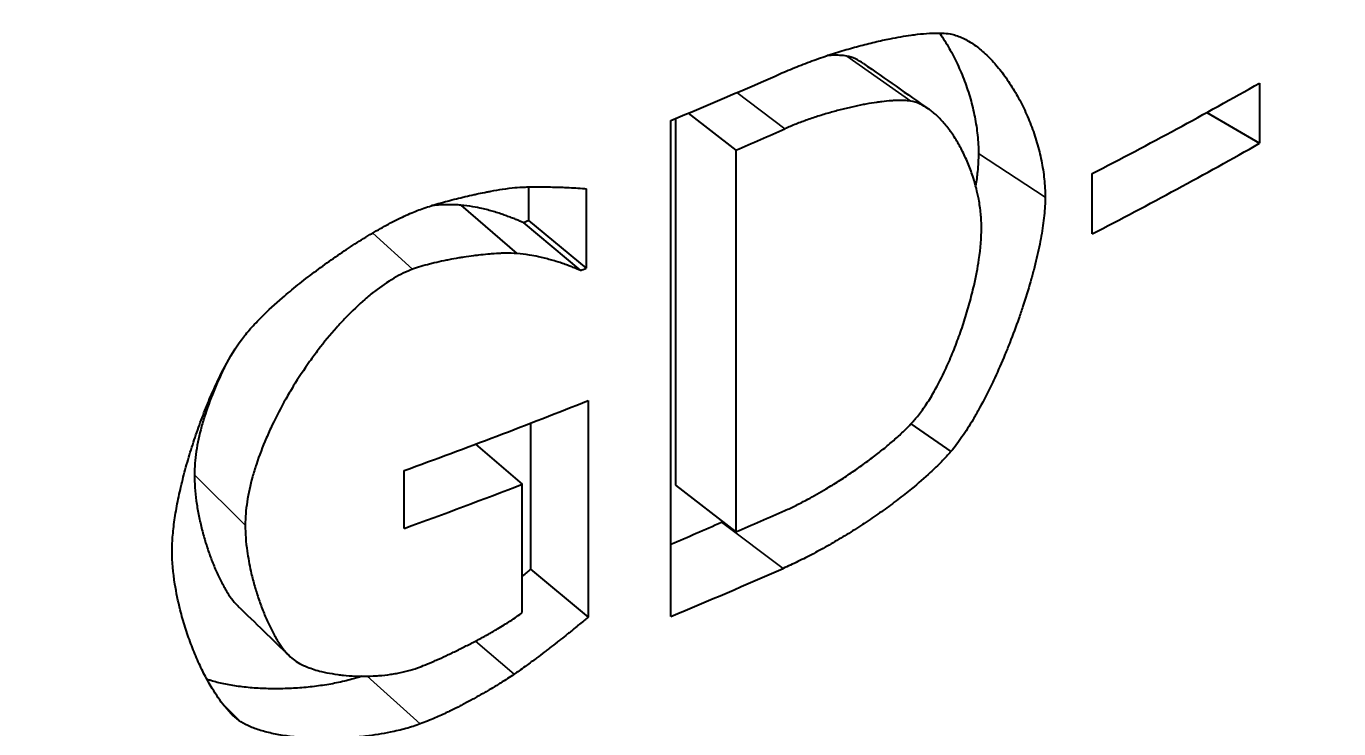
# Model space of a CAD drawing. Header units: millimetres. Extents: x 0 to 51860, y 0 to 5940.
# Drawn here: x 7707.62 to 7716.27, y 3981.71 to 3986.34 of the extents above; entities that cross this region are included whole.
import ezdxf

# ---------------------------------------------------------------- set-up
doc = ezdxf.new("R2010")
doc.units = ezdxf.units.MM
doc.header["$LTSCALE"] = 10
doc.layers.add('가시적인 것(ISO)', color=3, linetype='Continuous', lineweight=40)
doc.layers.add('가시적인 좁은 것(ISO)', color=3, linetype='Continuous', lineweight=35)

msp = doc.modelspace()

# ---------------------------------------------------------------- linework, layer by layer
at = {"layer": '가시적인 것(ISO)'}
for p, q in [((7715.7486, 3985.9699), (7715.7486, 3985.5724)), ((7711.8995, 3985.7352), (7711.8995, 3983.3179)), ((7711.9838, 3985.7705), (7712.2985, 3985.528)), ((7715.401, 3985.7758), (7715.7486, 3985.5724)), ((7711.8701, 3982.4528), (7711.8701, 3985.723)), ((7712.2985, 3985.528), (7712.2985, 3983.0104)), ((7714.6461, 3984.9752), (7714.6461, 3985.3727)), ((7710.9323, 3985.2849), (7710.9323, 3985.0639)), ((7711.3117, 3985.273), (7711.3117, 3984.7483)), ((7710.4857, 3985.1647), (7710.856, 3984.8454)), ((7710.8958, 3985.0494), (7711.2744, 3984.7334)), ((7710.9323, 3985.0639), (7711.3117, 3984.7483)), ((7711.325, 3983.8764), (7711.325, 3982.448)), ((7710.9454, 3983.7272), (7710.9454, 3982.7636)), ((7713.4516, 3983.7226), (7713.7151, 3983.5408)), ((7710.5835, 3983.5889), (7710.8911, 3983.3245)), ((7710.1138, 3983.0336), (7710.1138, 3983.4152)), ((7710.8911, 3982.4792), (7710.8911, 3983.3245)), ((7711.8995, 3983.3179), (7712.2985, 3983.0104)), ((7710.9454, 3982.7636), (7711.325, 3982.448))]:
    msp.add_line(p, q, dxfattribs=at)
for centre, major_axis, ratio, start_param, end_param in [((7692.2406, 4001.3651), (33.5133, 0), 0.575862, 5.338162, 5.365341), ((7692.2406, 3999.7247), (33.5133, 0), 0.575862, 5.444653, 5.489823), ((7692.2406, 4000.9888), (-33.5133, 0), 0.575862, 2.212432, 2.224522), ((7692.2406, 3999.3272), (-33.5133, 0), 0.575862, 2.303061, 2.34823), ((7693.1331, 3999.8752), (-31.8022, -0.6164), 0.57063, 2.152315, 2.153702), ((7692.2406, 4000.6178), (-33.5133, 0), 0.575862, 2.174807, 2.176161), ((7692.2406, 3999.7406), (33.5133, 0), 0.575862, 5.274906, 5.318237), ((7692.2406, 3999.359), (-33.5133, 0), 0.575862, 2.133313, 2.160975), ((7692.2406, 3998.4712), (33.5133, 0), 0.575862, 5.354024, 5.366115), ((7692.2406, 3998.0949), (-32.8467, 0), 0.575862, 2.211316, 2.224039), ((7692.2406, 3998.0949), (-33.5133, 0), 0.575862, 2.196569, 2.224039)]:
    msp.add_ellipse(centre, major_axis=major_axis, ratio=ratio, start_param=start_param, end_param=end_param, dxfattribs=at)
for points, knots in [([(7695.9183, 3967.6024), (7699.1038, 3967.8084), (7702.2389, 3968.2838), (7708.1574, 3969.7394), (7710.9403, 3970.7193), (7715.9321, 3973.1181), (7718.141, 3974.5366), (7721.8009, 3977.7284), (7723.2529, 3979.5036), (7725.2322, 3983.2983), (7725.7539, 3985.3208), (7725.7539, 3987.3484)], [0.897243, 0.897243, 0.897243, 0.897243, 1.189033, 1.189033, 1.480823, 1.480823, 1.772614, 1.772614, 2.064404, 2.064404, 2.356194, 2.356194, 2.356194, 2.356194]), ([(7712.601, 3986.036), (7712.6384, 3986.0524), (7712.6761, 3986.0681), (7712.7139, 3986.0831), (7712.7518, 3986.0981), (7712.7897, 3986.1124), (7712.8276, 3986.1259), (7712.8466, 3986.1326), (7712.8655, 3986.1392), (7712.8844, 3986.1456), (7712.9221, 3986.1584), (7712.9597, 3986.1704), (7712.9968, 3986.1816), (7713.0154, 3986.1873), (7713.0338, 3986.1927), (7713.0522, 3986.198), (7713.0888, 3986.2084), (7713.1249, 3986.2182), (7713.1603, 3986.2271), (7713.178, 3986.2316), (7713.1955, 3986.2358), (7713.2128, 3986.2399), (7713.2473, 3986.248), (7713.2811, 3986.2554), (7713.3137, 3986.2619), (7713.3627, 3986.2717), (7713.4092, 3986.2796), (7713.4526, 3986.2856), (7713.4671, 3986.2876), (7713.4812, 3986.2894), (7713.495, 3986.291), (7713.5225, 3986.2941), (7713.5485, 3986.2964), (7713.5729, 3986.2978), (7713.585, 3986.2985), (7713.5967, 3986.299), (7713.608, 3986.2993), (7713.6306, 3986.2998), (7713.6514, 3986.2994), (7713.6701, 3986.2981), (7713.6889, 3986.2968), (7713.7056, 3986.2945), (7713.7201, 3986.2914)], [0, 0, 0, 0, 0.083333, 0.083333, 0.083333, 0.166667, 0.166667, 0.166667, 0.208333, 0.208333, 0.208333, 0.291667, 0.291667, 0.291667, 0.333333, 0.333333, 0.333333, 0.416667, 0.416667, 0.416667, 0.458333, 0.458333, 0.458333, 0.541667, 0.541667, 0.541667, 0.666667, 0.666667, 0.666667, 0.708333, 0.708333, 0.708333, 0.791667, 0.791667, 0.791667, 0.833333, 0.833333, 0.833333, 0.916667, 0.916667, 0.916667, 1, 1, 1, 1]), ([(7713.6402, 3986.2994), (7713.6413, 3986.2978), (7713.6424, 3986.2962), (7713.6435, 3986.2946), (7713.654, 3986.2794), (7713.6642, 3986.2637), (7713.6743, 3986.2476), (7713.6943, 3986.2155), (7713.7135, 3986.1818), (7713.7315, 3986.1468), (7713.7405, 3986.1293), (7713.7492, 3986.1115), (7713.7577, 3986.0934), (7713.7745, 3986.0573), (7713.7902, 3986.02), (7713.8045, 3985.9819), (7713.8116, 3985.9629), (7713.8184, 3985.9437), (7713.8248, 3985.9243), (7713.8376, 3985.8855), (7713.849, 3985.846), (7713.8586, 3985.8062), (7713.8634, 3985.7862), (7713.8678, 3985.7662), (7713.8718, 3985.7462), (7713.8797, 3985.7061), (7713.8858, 3985.6657), (7713.89, 3985.6255), (7713.8941, 3985.5853), (7713.8963, 3985.5451), (7713.8963, 3985.5054)], [0.4123172, 0.4123172, 0.4123172, 0.4123172, 0.4166667, 0.4166667, 0.4166667, 0.4583333, 0.4583333, 0.4583333, 0.5416667, 0.5416667, 0.5416667, 0.5833333, 0.5833333, 0.5833333, 0.6666667, 0.6666667, 0.6666667, 0.7083333, 0.7083333, 0.7083333, 0.7916667, 0.7916667, 0.7916667, 0.8333333, 0.8333333, 0.8333333, 0.9166667, 0.9166667, 0.9166667, 1, 1, 1, 1]), ([(7713.7201, 3986.2914), (7713.7448, 3986.2858), (7713.7696, 3986.277), (7713.7945, 3986.2652), (7713.8193, 3986.2535), (7713.8441, 3986.2388), (7713.8686, 3986.2216), (7713.8809, 3986.2129), (7713.8931, 3986.2036), (7713.9053, 3986.1937), (7713.9296, 3986.1739), (7713.9535, 3986.1516), (7713.9769, 3986.1271), (7713.9886, 3986.1149), (7714.0002, 3986.1021), (7714.0116, 3986.0888), (7714.0344, 3986.0623), (7714.0566, 3986.0337), (7714.0779, 3986.0034), (7714.0886, 3985.9882), (7714.0991, 3985.9727), (7714.1093, 3985.9567), (7714.1298, 3985.9248), (7714.1493, 3985.8912), (7714.1677, 3985.8565), (7714.1769, 3985.8391), (7714.1858, 3985.8214), (7714.1944, 3985.8034), (7714.2116, 3985.7674), (7714.2276, 3985.7303), (7714.2421, 3985.6924), (7714.2494, 3985.6734), (7714.2563, 3985.6542), (7714.2629, 3985.6349), (7714.276, 3985.5962), (7714.2875, 3985.5569), (7714.2974, 3985.5171), (7714.3023, 3985.4973), (7714.3068, 3985.4773), (7714.3108, 3985.4573), (7714.3189, 3985.4172), (7714.3251, 3985.377), (7714.3294, 3985.3368), (7714.3336, 3985.2966), (7714.3358, 3985.2565), (7714.3358, 3985.2167)], [0, 0, 0, 0, 0.083333, 0.083333, 0.083333, 0.166667, 0.166667, 0.166667, 0.208333, 0.208333, 0.208333, 0.291667, 0.291667, 0.291667, 0.333333, 0.333333, 0.333333, 0.416667, 0.416667, 0.416667, 0.458333, 0.458333, 0.458333, 0.541667, 0.541667, 0.541667, 0.583333, 0.583333, 0.583333, 0.666667, 0.666667, 0.666667, 0.708333, 0.708333, 0.708333, 0.791667, 0.791667, 0.791667, 0.833333, 0.833333, 0.833333, 0.916667, 0.916667, 0.916667, 1, 1, 1, 1]), ([(7713.0283, 3986.1475), (7713.0148, 3986.1497), (7712.9849, 3986.1528), (7712.9412, 3986.1531), (7712.9118, 3986.1517), (7712.9012, 3986.1511), (7712.9005, 3986.151)], [0, 0, 0, 0, 0.0833333, 0.1666667, 0.2083333, 0.2114525, 0.2114525, 0.2114525, 0.2114525]), ([(7713.1391, 3986.098), (7713.1214, 3986.1104), (7713.0846, 3986.1317), (7713.0474, 3986.1439), (7713.0283, 3986.1475)], [0.8370976, 0.8370976, 0.8370976, 0.8370976, 0.9166667, 1, 1, 1, 1]), ([(7713.4502, 3985.8503), (7713.4226, 3985.8545), (7713.3892, 3985.8557), (7713.3513, 3985.8543), (7713.3418, 3985.8539), (7713.3321, 3985.8534), (7713.3221, 3985.8527), (7713.302, 3985.8513), (7713.281, 3985.8493), (7713.2591, 3985.8467), (7713.2481, 3985.8453), (7713.237, 3985.8439), (7713.2256, 3985.8422), (7713.2029, 3985.839), (7713.1794, 3985.8351), (7713.1553, 3985.8308), (7713.1432, 3985.8286), (7713.131, 3985.8262), (7713.1187, 3985.8238), (7713.0941, 3985.8188), (7713.0689, 3985.8133), (7713.0434, 3985.8074), (7713.0306, 3985.8044), (7713.0178, 3985.8012), (7713.0049, 3985.798), (7712.9791, 3985.7915), (7712.9531, 3985.7846), (7712.927, 3985.7772), (7712.9139, 3985.7735), (7712.9008, 3985.7697), (7712.8878, 3985.7657), (7712.8616, 3985.7579), (7712.8355, 3985.7496), (7712.8096, 3985.7409), (7712.7966, 3985.7366), (7712.7837, 3985.7321), (7712.7708, 3985.7276), (7712.7451, 3985.7185), (7712.7197, 3985.709), (7712.6948, 3985.6992), (7712.6699, 3985.6894), (7712.6454, 3985.6792), (7712.6216, 3985.6687)], [0, 0, 0, 0, 0.166667, 0.166667, 0.166667, 0.208333, 0.208333, 0.208333, 0.291667, 0.291667, 0.291667, 0.333333, 0.333333, 0.333333, 0.416667, 0.416667, 0.416667, 0.458333, 0.458333, 0.458333, 0.541667, 0.541667, 0.541667, 0.583333, 0.583333, 0.583333, 0.666667, 0.666667, 0.666667, 0.708333, 0.708333, 0.708333, 0.791667, 0.791667, 0.791667, 0.833333, 0.833333, 0.833333, 0.916667, 0.916667, 0.916667, 1, 1, 1, 1]), ([(7713.916, 3985.0136), (7713.916, 3985.0449), (7713.9144, 3985.0766), (7713.9113, 3985.1083), (7713.9082, 3985.14), (7713.9037, 3985.1718), (7713.8978, 3985.2033), (7713.8889, 3985.2507), (7713.877, 3985.2976), (7713.8625, 3985.3433), (7713.8577, 3985.3585), (7713.8526, 3985.3736), (7713.8472, 3985.3886), (7713.8364, 3985.4184), (7713.8246, 3985.4476), (7713.8118, 3985.4758), (7713.8054, 3985.4899), (7713.7988, 3985.5038), (7713.792, 3985.5174), (7713.7783, 3985.5447), (7713.7637, 3985.5709), (7713.7484, 3985.5959), (7713.7407, 3985.6083), (7713.7329, 3985.6205), (7713.7248, 3985.6323), (7713.7088, 3985.6559), (7713.6921, 3985.6781), (7713.6748, 3985.6986), (7713.6662, 3985.7089), (7713.6574, 3985.7187), (7713.6486, 3985.7281), (7713.6308, 3985.747), (7713.6125, 3985.764), (7713.5939, 3985.7791), (7713.5846, 3985.7866), (7713.5753, 3985.7936), (7713.5658, 3985.8001), (7713.5469, 3985.813), (7713.5277, 3985.8239), (7713.5084, 3985.8323), (7713.4891, 3985.8408), (7713.4697, 3985.8468), (7713.4502, 3985.8503)], [0, 0, 0, 0, 0.083333, 0.083333, 0.083333, 0.166667, 0.166667, 0.166667, 0.291667, 0.291667, 0.291667, 0.333333, 0.333333, 0.333333, 0.416667, 0.416667, 0.416667, 0.458333, 0.458333, 0.458333, 0.541667, 0.541667, 0.541667, 0.583333, 0.583333, 0.583333, 0.666667, 0.666667, 0.666667, 0.708333, 0.708333, 0.708333, 0.791667, 0.791667, 0.791667, 0.833333, 0.833333, 0.833333, 0.916667, 0.916667, 0.916667, 1, 1, 1, 1]), ([(7713.8963, 3985.5054), (7713.8963, 3985.4681), (7713.894, 3985.4277), (7713.8897, 3985.3849), (7713.8867, 3985.3549), (7713.8826, 3985.3237), (7713.8777, 3985.2915)], [0, 0, 0, 0, 0.0833333, 0.0833333, 0.0833333, 0.141618, 0.141618, 0.141618, 0.141618]), ([(7710.2206, 3985.137), (7710.2493, 3985.1475), (7710.2819, 3985.1581), (7710.3169, 3985.1686), (7710.3256, 3985.1712), (7710.3345, 3985.1738), (7710.3435, 3985.1764), (7710.3615, 3985.1816), (7710.3801, 3985.1868), (7710.399, 3985.1919), (7710.4084, 3985.1944), (7710.4179, 3985.1969), (7710.4275, 3985.1994), (7710.4467, 3985.2044), (7710.4661, 3985.2092), (7710.4855, 3985.2139), (7710.4952, 3985.2163), (7710.505, 3985.2186), (7710.5147, 3985.2209), (7710.5342, 3985.2255), (7710.5537, 3985.2299), (7710.5729, 3985.2342), (7710.5825, 3985.2363), (7710.5921, 3985.2383), (7710.6016, 3985.2404), (7710.6206, 3985.2444), (7710.6393, 3985.2482), (7710.6575, 3985.2518), (7710.6666, 3985.2536), (7710.6756, 3985.2553), (7710.6845, 3985.2569), (7710.7111, 3985.2619), (7710.7364, 3985.2663), (7710.7599, 3985.2699), (7710.7912, 3985.2747), (7710.8192, 3985.2783), (7710.8426, 3985.2802)], [0, 0, 0, 0, 0.166667, 0.166667, 0.166667, 0.208333, 0.208333, 0.208333, 0.291667, 0.291667, 0.291667, 0.333333, 0.333333, 0.333333, 0.416667, 0.416667, 0.416667, 0.458333, 0.458333, 0.458333, 0.541667, 0.541667, 0.541667, 0.583333, 0.583333, 0.583333, 0.666667, 0.666667, 0.666667, 0.708333, 0.708333, 0.708333, 0.833333, 0.833333, 0.833333, 1, 1, 1, 1]), ([(7710.8426, 3985.2802), (7710.8614, 3985.2821), (7710.8848, 3985.2835), (7710.911, 3985.2843), (7710.9175, 3985.2845), (7710.9242, 3985.2847), (7710.9311, 3985.2848), (7710.9449, 3985.2851), (7710.9592, 3985.2853), (7710.974, 3985.2854), (7710.9813, 3985.2854), (7710.9888, 3985.2855), (7710.9964, 3985.2854), (7711.0115, 3985.2854), (7711.0269, 3985.2853), (7711.0423, 3985.2851), (7711.0501, 3985.285), (7711.0578, 3985.2849), (7711.0656, 3985.2848), (7711.0811, 3985.2845), (7711.0967, 3985.2841), (7711.112, 3985.2837), (7711.1196, 3985.2835), (7711.1272, 3985.2833), (7711.1347, 3985.2831), (7711.1498, 3985.2826), (7711.1645, 3985.2821), (7711.1787, 3985.2815), (7711.1858, 3985.2812), (7711.1928, 3985.2809), (7711.1996, 3985.2806), (7711.2201, 3985.2797), (7711.2392, 3985.2786), (7711.2562, 3985.2775), (7711.2789, 3985.2761), (7711.298, 3985.2746), (7711.3117, 3985.273)], [0, 0, 0, 0, 0.166667, 0.166667, 0.166667, 0.208333, 0.208333, 0.208333, 0.291667, 0.291667, 0.291667, 0.333333, 0.333333, 0.333333, 0.416667, 0.416667, 0.416667, 0.458333, 0.458333, 0.458333, 0.541667, 0.541667, 0.541667, 0.583333, 0.583333, 0.583333, 0.666667, 0.666667, 0.666667, 0.708333, 0.708333, 0.708333, 0.833333, 0.833333, 0.833333, 1, 1, 1, 1]), ([(7714.3358, 3985.2167), (7714.3358, 3985.1794), (7714.3335, 3985.139), (7714.3291, 3985.0961), (7714.3247, 3985.0533), (7714.3182, 3985.0079), (7714.3098, 3984.9606), (7714.3056, 3984.9369), (7714.3009, 3984.9128), (7714.2958, 3984.8883), (7714.2856, 3984.8392), (7714.2736, 3984.7885), (7714.2601, 3984.7367), (7714.2534, 3984.7109), (7714.2462, 3984.6847), (7714.2387, 3984.6584), (7714.2237, 3984.6057), (7714.2072, 3984.5523), (7714.1896, 3984.4986), (7714.1807, 3984.4718), (7714.1716, 3984.445), (7714.1622, 3984.4181), (7714.1433, 3984.3644), (7714.1234, 3984.3108), (7714.1026, 3984.2579), (7714.0921, 3984.2315), (7714.0815, 3984.2052), (7714.0707, 3984.1791), (7714.049, 3984.127), (7714.0266, 3984.0759), (7714.0035, 3984.0263), (7713.992, 3984.0015), (7713.9804, 3983.977), (7713.9686, 3983.9531), (7713.9451, 3983.9051), (7713.9212, 3983.859), (7713.897, 3983.8152), (7713.8849, 3983.7934), (7713.8728, 3983.7721), (7713.8606, 3983.7515), (7713.8363, 3983.7103), (7713.8118, 3983.6717), (7713.7875, 3983.6364), (7713.7632, 3983.6012), (7713.739, 3983.5691), (7713.7151, 3983.5408)], [0, 0, 0, 0, 0.083333, 0.083333, 0.083333, 0.166667, 0.166667, 0.166667, 0.208333, 0.208333, 0.208333, 0.291667, 0.291667, 0.291667, 0.333333, 0.333333, 0.333333, 0.416667, 0.416667, 0.416667, 0.458333, 0.458333, 0.458333, 0.541667, 0.541667, 0.541667, 0.583333, 0.583333, 0.583333, 0.666667, 0.666667, 0.666667, 0.708333, 0.708333, 0.708333, 0.791667, 0.791667, 0.791667, 0.833333, 0.833333, 0.833333, 0.916667, 0.916667, 0.916667, 1, 1, 1, 1]), ([(7709.0403, 3984.2764), (7709.0579, 3984.3002), (7709.0782, 3984.325), (7709.101, 3984.3506), (7709.1238, 3984.3762), (7709.149, 3984.4027), (7709.1762, 3984.4297), (7709.217, 3984.4702), (7709.2625, 3984.512), (7709.3112, 3984.5541), (7709.3274, 3984.5681), (7709.344, 3984.5822), (7709.3609, 3984.5963), (7709.3947, 3984.6244), (7709.4298, 3984.6526), (7709.4658, 3984.6805), (7709.4838, 3984.6945), (7709.502, 3984.7084), (7709.5204, 3984.7222), (7709.5571, 3984.7499), (7709.5945, 3984.7771), (7709.6323, 3984.8037), (7709.6511, 3984.817), (7709.6701, 3984.8302), (7709.6891, 3984.8431), (7709.727, 3984.869), (7709.7651, 3984.8941), (7709.8029, 3984.9181), (7709.8218, 3984.9301), (7709.8406, 3984.9418), (7709.8593, 3984.9533), (7709.8968, 3984.9762), (7709.9338, 3984.9978), (7709.97, 3985.018), (7709.9881, 3985.0281), (7710.006, 3985.0378), (7710.0237, 3985.0471), (7710.059, 3985.0658), (7710.0933, 3985.0828), (7710.1262, 3985.0978), (7710.1591, 3985.1129), (7710.1907, 3985.126), (7710.2206, 3985.137)], [0, 0, 0, 0, 0.083333, 0.083333, 0.083333, 0.166667, 0.166667, 0.166667, 0.291667, 0.291667, 0.291667, 0.333333, 0.333333, 0.333333, 0.416667, 0.416667, 0.416667, 0.458333, 0.458333, 0.458333, 0.541667, 0.541667, 0.541667, 0.583333, 0.583333, 0.583333, 0.666667, 0.666667, 0.666667, 0.708333, 0.708333, 0.708333, 0.791667, 0.791667, 0.791667, 0.833333, 0.833333, 0.833333, 0.916667, 0.916667, 0.916667, 1, 1, 1, 1]), ([(7710.4857, 3985.1647), (7710.4747, 3985.166), (7710.4623, 3985.1668), (7710.4348, 3985.1678), (7710.4199, 3985.1679), (7710.3958, 3985.1675), (7710.3876, 3985.1673), (7710.362, 3985.1664), (7710.3441, 3985.1654), (7710.316, 3985.1634), (7710.3065, 3985.1626), (7710.2958, 3985.1617), (7710.2948, 3985.1616), (7710.2938, 3985.1616)], [0, 0, 0, 0, 0.0833333, 0.0833333, 0.1666667, 0.1666667, 0.2083333, 0.2083333, 0.2916667, 0.2916667, 0.3333333, 0.3333333, 0.3375079, 0.3375079, 0.3375079, 0.3375079]), ([(7710.8958, 3985.0494), (7710.889, 3985.0527), (7710.8816, 3985.0561), (7710.8737, 3985.0597), (7710.8658, 3985.0632), (7710.8573, 3985.0669), (7710.8483, 3985.0707), (7710.8438, 3985.0725), (7710.8391, 3985.0744), (7710.8344, 3985.0763), (7710.8249, 3985.0802), (7710.8149, 3985.084), (7710.8046, 3985.0879), (7710.7994, 3985.0899), (7710.7941, 3985.0918), (7710.7887, 3985.0938), (7710.7779, 3985.0977), (7710.7667, 3985.1016), (7710.7553, 3985.1054), (7710.7495, 3985.1073), (7710.7437, 3985.1093), (7710.7378, 3985.1111), (7710.726, 3985.1149), (7710.7139, 3985.1187), (7710.7015, 3985.1223), (7710.6953, 3985.1241), (7710.6891, 3985.1258), (7710.6828, 3985.1276), (7710.6702, 3985.1311), (7710.6575, 3985.1344), (7710.6445, 3985.1376), (7710.638, 3985.1392), (7710.6315, 3985.1407), (7710.625, 3985.1422), (7710.6054, 3985.1467), (7710.5855, 3985.1508), (7710.5655, 3985.1543), (7710.5389, 3985.1589), (7710.5121, 3985.1625), (7710.4857, 3985.1647)], [0, 0, 0, 0, 0.083333, 0.083333, 0.083333, 0.166667, 0.166667, 0.166667, 0.208333, 0.208333, 0.208333, 0.291667, 0.291667, 0.291667, 0.333333, 0.333333, 0.333333, 0.416667, 0.416667, 0.416667, 0.458333, 0.458333, 0.458333, 0.541667, 0.541667, 0.541667, 0.583333, 0.583333, 0.583333, 0.666667, 0.666667, 0.666667, 0.708333, 0.708333, 0.708333, 0.833333, 0.833333, 0.833333, 1, 1, 1, 1]), ([(7713.4878, 3983.7638), (7713.5058, 3983.7851), (7713.5238, 3983.8089), (7713.5416, 3983.8348), (7713.5594, 3983.8607), (7713.577, 3983.8887), (7713.5945, 3983.9186), (7713.6206, 3983.9634), (7713.6461, 3984.0122), (7713.6706, 3984.0639), (7713.6788, 3984.0811), (7713.6868, 3984.0987), (7713.6948, 3984.1165), (7713.7106, 3984.1522), (7713.726, 3984.189), (7713.7407, 3984.2266), (7713.7481, 3984.2454), (7713.7553, 3984.2644), (7713.7623, 3984.2835), (7713.7764, 3984.3218), (7713.7897, 3984.3607), (7713.8023, 3984.3998), (7713.8086, 3984.4194), (7713.8147, 3984.4391), (7713.8205, 3984.4587), (7713.8323, 3984.4981), (7713.8431, 3984.5375), (7713.853, 3984.5767), (7713.8579, 3984.5963), (7713.8626, 3984.6158), (7713.867, 3984.6353), (7713.8803, 3984.6936), (7713.8912, 3984.7509), (7713.8993, 3984.8062), (7713.9101, 3984.88), (7713.916, 3984.95), (7713.916, 3985.0136)], [0, 0, 0, 0, 0.083333, 0.083333, 0.083333, 0.166667, 0.166667, 0.166667, 0.291667, 0.291667, 0.291667, 0.333333, 0.333333, 0.333333, 0.416667, 0.416667, 0.416667, 0.458333, 0.458333, 0.458333, 0.541667, 0.541667, 0.541667, 0.583333, 0.583333, 0.583333, 0.666667, 0.666667, 0.666667, 0.708333, 0.708333, 0.708333, 0.833333, 0.833333, 0.833333, 1, 1, 1, 1]), ([(7710.856, 3984.8454), (7710.8336, 3984.8478), (7710.8052, 3984.8486), (7710.7725, 3984.8478), (7710.7643, 3984.8476), (7710.7559, 3984.8473), (7710.7472, 3984.8469), (7710.7298, 3984.8462), (7710.7115, 3984.8451), (7710.6924, 3984.8436), (7710.6829, 3984.8428), (7710.6731, 3984.842), (7710.6632, 3984.8411), (7710.6434, 3984.8393), (7710.6229, 3984.8372), (7710.602, 3984.8347), (7710.5916, 3984.8334), (7710.581, 3984.8321), (7710.5703, 3984.8307), (7710.549, 3984.828), (7710.5274, 3984.8249), (7710.5056, 3984.8215), (7710.4947, 3984.8198), (7710.4837, 3984.818), (7710.4728, 3984.8162), (7710.4509, 3984.8125), (7710.429, 3984.8086), (7710.4072, 3984.8043), (7710.3964, 3984.8022), (7710.3855, 3984.8001), (7710.3748, 3984.7978), (7710.3533, 3984.7933), (7710.332, 3984.7886), (7710.3113, 3984.7836), (7710.301, 3984.7811), (7710.2907, 3984.7785), (7710.2806, 3984.7759), (7710.2605, 3984.7707), (7710.2409, 3984.7652), (7710.2221, 3984.7595), (7710.2034, 3984.7537), (7710.1855, 3984.7478), (7710.1686, 3984.7416)], [0, 0, 0, 0, 0.166667, 0.166667, 0.166667, 0.208333, 0.208333, 0.208333, 0.291667, 0.291667, 0.291667, 0.333333, 0.333333, 0.333333, 0.416667, 0.416667, 0.416667, 0.458333, 0.458333, 0.458333, 0.541667, 0.541667, 0.541667, 0.583333, 0.583333, 0.583333, 0.666667, 0.666667, 0.666667, 0.708333, 0.708333, 0.708333, 0.791667, 0.791667, 0.791667, 0.833333, 0.833333, 0.833333, 0.916667, 0.916667, 0.916667, 1, 1, 1, 1]), ([(7711.2744, 3984.7334), (7711.2606, 3984.7398), (7711.2443, 3984.7469), (7711.2259, 3984.7543), (7711.2213, 3984.7561), (7711.2166, 3984.758), (7711.2118, 3984.7599), (7711.2021, 3984.7636), (7711.1919, 3984.7674), (7711.1813, 3984.7712), (7711.176, 3984.7731), (7711.1706, 3984.775), (7711.1652, 3984.7769), (7711.1542, 3984.7808), (7711.1428, 3984.7846), (7711.131, 3984.7883), (7711.1252, 3984.7902), (7711.1192, 3984.7921), (7711.1132, 3984.7939), (7711.1011, 3984.7976), (7711.0888, 3984.8012), (7711.0762, 3984.8047), (7711.0699, 3984.8065), (7711.0635, 3984.8082), (7711.0571, 3984.8099), (7711.0443, 3984.8133), (7711.0312, 3984.8165), (7711.018, 3984.8196), (7711.0114, 3984.8212), (7711.0048, 3984.8227), (7710.9981, 3984.8241), (7710.9781, 3984.8284), (7710.9578, 3984.8323), (7710.9375, 3984.8356), (7710.9103, 3984.8401), (7710.883, 3984.8434), (7710.856, 3984.8454)], [0, 0, 0, 0, 0.166667, 0.166667, 0.166667, 0.208333, 0.208333, 0.208333, 0.291667, 0.291667, 0.291667, 0.333333, 0.333333, 0.333333, 0.416667, 0.416667, 0.416667, 0.458333, 0.458333, 0.458333, 0.541667, 0.541667, 0.541667, 0.583333, 0.583333, 0.583333, 0.666667, 0.666667, 0.666667, 0.708333, 0.708333, 0.708333, 0.833333, 0.833333, 0.833333, 1, 1, 1, 1]), ([(7710.1686, 3984.7416), (7710.1483, 3984.7342), (7710.1278, 3984.7255), (7710.1071, 3984.7156), (7710.0864, 3984.7057), (7710.0655, 3984.6946), (7710.0446, 3984.6823), (7710.0026, 3984.6578), (7709.9603, 3984.6287), (7709.9179, 3984.5958), (7709.8967, 3984.5793), (7709.8755, 3984.5618), (7709.8543, 3984.5435), (7709.812, 3984.5068), (7709.7699, 3984.4665), (7709.7284, 3984.4232), (7709.7076, 3984.4016), (7709.687, 3984.3792), (7709.6666, 3984.3561), (7709.6258, 3984.3101), (7709.5858, 3984.2613), (7709.547, 3984.2105), (7709.5276, 3984.1851), (7709.5086, 3984.1593), (7709.4899, 3984.1329), (7709.4525, 3984.0803), (7709.4166, 3984.0259), (7709.3825, 3983.9704), (7709.3655, 3983.9426), (7709.349, 3983.9146), (7709.3329, 3983.8864), (7709.3009, 3983.8299), (7709.271, 3983.7726), (7709.2436, 3983.7152), (7709.23, 3983.6864), (7709.2169, 3983.6576), (7709.2046, 3983.6289), (7709.1799, 3983.5714), (7709.1579, 3983.514), (7709.1392, 3983.4573), (7709.1298, 3983.4289), (7709.1213, 3983.4008), (7709.1136, 3983.3729), (7709.0981, 3983.317), (7709.0861, 3983.2623), (7709.078, 3983.2091), (7709.0699, 3983.156), (7709.0656, 3983.1045), (7709.0656, 3983.0552)], [0, 0, 0, 0, 0.041667, 0.041667, 0.041667, 0.083333, 0.083333, 0.083333, 0.166667, 0.166667, 0.166667, 0.208333, 0.208333, 0.208333, 0.291667, 0.291667, 0.291667, 0.333333, 0.333333, 0.333333, 0.416667, 0.416667, 0.416667, 0.458333, 0.458333, 0.458333, 0.541667, 0.541667, 0.541667, 0.583333, 0.583333, 0.583333, 0.666667, 0.666667, 0.666667, 0.708333, 0.708333, 0.708333, 0.791667, 0.791667, 0.791667, 0.833333, 0.833333, 0.833333, 0.916667, 0.916667, 0.916667, 1, 1, 1, 1]), ([(7708.5839, 3982.884), (7708.5839, 3982.9169), (7708.5872, 3982.987), (7708.5989, 3983.0832), (7708.6156, 3983.1842), (7708.6328, 3983.2684), (7708.6586, 3983.3762), (7708.6823, 3983.4639), (7708.7155, 3983.5737), (7708.7445, 3983.6612), (7708.7833, 3983.7684), (7708.8162, 3983.852), (7708.8676, 3983.9721), (7708.9392, 3984.1212), (7709.0039, 3984.2271), (7709.0403, 3984.2764)], [0, 0, 0, 0, 0.083333, 0.166667, 0.208333, 0.291667, 0.333333, 0.416667, 0.458333, 0.541667, 0.583333, 0.666667, 0.708333, 0.833333, 1, 1, 1, 1]), ([(7708.9288, 3984.0945), (7708.9208, 3984.0784), (7708.913, 3984.0622), (7708.9054, 3984.046), (7708.892, 3984.0173), (7708.8792, 3983.9886), (7708.8671, 3983.96), (7708.8429, 3983.9026), (7708.8214, 3983.8454), (7708.803, 3983.7888), (7708.7939, 3983.7605), (7708.7855, 3983.7324), (7708.7779, 3983.7046), (7708.7628, 3983.6488), (7708.751, 3983.5941), (7708.7431, 3983.541), (7708.7351, 3983.488), (7708.7309, 3983.4365), (7708.7309, 3983.3872)], [0.6430966, 0.6430966, 0.6430966, 0.6430966, 0.6666667, 0.6666667, 0.6666667, 0.7083333, 0.7083333, 0.7083333, 0.7916667, 0.7916667, 0.7916667, 0.8333333, 0.8333333, 0.8333333, 0.9166667, 0.9166667, 0.9166667, 1, 1, 1, 1]), ([(7712.6216, 3983.1512), (7712.645, 3983.1615), (7712.6694, 3983.1729), (7712.6945, 3983.1853), (7712.7195, 3983.1977), (7712.7454, 3983.211), (7712.7717, 3983.2252), (7712.8112, 3983.2465), (7712.8519, 3983.2697), (7712.8929, 3983.2943), (7712.9066, 3983.3025), (7712.9203, 3983.3108), (7712.934, 3983.3193), (7712.9615, 3983.3363), (7712.989, 3983.3539), (7713.0163, 3983.3719), (7713.03, 3983.3809), (7713.0436, 3983.39), (7713.0572, 3983.3992), (7713.0843, 3983.4176), (7713.1111, 3983.4363), (7713.1373, 3983.4553), (7713.1505, 3983.4648), (7713.1635, 3983.4743), (7713.1764, 3983.4839), (7713.2021, 3983.503), (7713.2272, 3983.5223), (7713.2514, 3983.5416), (7713.2636, 3983.5512), (7713.2755, 3983.5608), (7713.2871, 3983.5705), (7713.3105, 3983.5897), (7713.3329, 3983.6089), (7713.3541, 3983.6279), (7713.3647, 3983.6374), (7713.375, 3983.6468), (7713.385, 3983.6561), (7713.405, 3983.6749), (7713.4237, 3983.6933), (7713.4409, 3983.7113), (7713.4581, 3983.7293), (7713.4738, 3983.7469), (7713.4878, 3983.7638)], [0, 0, 0, 0, 0.083333, 0.083333, 0.083333, 0.166667, 0.166667, 0.166667, 0.291667, 0.291667, 0.291667, 0.333333, 0.333333, 0.333333, 0.416667, 0.416667, 0.416667, 0.458333, 0.458333, 0.458333, 0.541667, 0.541667, 0.541667, 0.583333, 0.583333, 0.583333, 0.666667, 0.666667, 0.666667, 0.708333, 0.708333, 0.708333, 0.791667, 0.791667, 0.791667, 0.833333, 0.833333, 0.833333, 0.916667, 0.916667, 0.916667, 1, 1, 1, 1]), ([(7713.7151, 3983.5408), (7713.6956, 3983.5184), (7713.6744, 3983.4956), (7713.6517, 3983.4724), (7713.6289, 3983.4492), (7713.6046, 3983.4257), (7713.579, 3983.402), (7713.5405, 3983.3665), (7713.4991, 3983.3305), (7713.4553, 3983.2946), (7713.4407, 3983.2827), (7713.4258, 3983.2707), (7713.4107, 3983.2588), (7713.3805, 3983.2349), (7713.3493, 3983.2111), (7713.3175, 3983.1875), (7713.3015, 3983.1757), (7713.2854, 3983.164), (7713.2691, 3983.1523), (7713.2365, 3983.129), (7713.2033, 3983.1059), (7713.1696, 3983.0833), (7713.1528, 3983.072), (7713.1358, 3983.0608), (7713.1188, 3983.0497), (7713.0847, 3983.0275), (7713.0503, 3983.0058), (7713.0158, 3982.9847), (7712.9986, 3982.9742), (7712.9813, 3982.9638), (7712.964, 3982.9536), (7712.9294, 3982.9331), (7712.8947, 3982.9134), (7712.8603, 3982.8944), (7712.8431, 3982.8849), (7712.8259, 3982.8757), (7712.8088, 3982.8666), (7712.7746, 3982.8485), (7712.7407, 3982.8312), (7712.7073, 3982.8149), (7712.6738, 3982.7987), (7712.6409, 3982.7834), (7712.6088, 3982.7692)], [0, 0, 0, 0, 0.083333, 0.083333, 0.083333, 0.166667, 0.166667, 0.166667, 0.291667, 0.291667, 0.291667, 0.333333, 0.333333, 0.333333, 0.416667, 0.416667, 0.416667, 0.458333, 0.458333, 0.458333, 0.541667, 0.541667, 0.541667, 0.583333, 0.583333, 0.583333, 0.666667, 0.666667, 0.666667, 0.708333, 0.708333, 0.708333, 0.791667, 0.791667, 0.791667, 0.833333, 0.833333, 0.833333, 0.916667, 0.916667, 0.916667, 1, 1, 1, 1]), ([(7708.7309, 3983.3872), (7708.7309, 3983.3598), (7708.732, 3983.3317), (7708.7341, 3983.303), (7708.7362, 3983.2743), (7708.7394, 3983.2451), (7708.7434, 3983.2157), (7708.7454, 3983.2009), (7708.7477, 3983.1861), (7708.7501, 3983.1713), (7708.755, 3983.1416), (7708.7608, 3983.1118), (7708.7674, 3983.0821), (7708.7707, 3983.0672), (7708.7741, 3983.0524), (7708.7778, 3983.0376), (7708.7851, 3983.0081), (7708.7931, 3982.9787), (7708.8017, 3982.9499), (7708.806, 3982.9355), (7708.8105, 3982.9212), (7708.8151, 3982.907), (7708.8243, 3982.8788), (7708.8341, 3982.8511), (7708.8444, 3982.8242), (7708.8495, 3982.8108), (7708.8548, 3982.7976), (7708.8601, 3982.7847), (7708.8708, 3982.7587), (7708.882, 3982.7338), (7708.8934, 3982.7101), (7708.8992, 3982.6983), (7708.905, 3982.6867), (7708.9109, 3982.6755), (7708.9226, 3982.6531), (7708.9347, 3982.6321), (7708.9469, 3982.6126), (7708.953, 3982.6029), (7708.9591, 3982.5936), (7708.9653, 3982.5847), (7708.9777, 3982.5669), (7708.9902, 3982.5509), (7709.0028, 3982.5368), (7709.0086, 3982.5303), (7709.0144, 3982.5242), (7709.0202, 3982.5186)], [0, 0, 0, 0, 0.0833333, 0.0833333, 0.0833333, 0.1666667, 0.1666667, 0.1666667, 0.2083333, 0.2083333, 0.2083333, 0.2916667, 0.2916667, 0.2916667, 0.3333333, 0.3333333, 0.3333333, 0.4166667, 0.4166667, 0.4166667, 0.4583333, 0.4583333, 0.4583333, 0.5416667, 0.5416667, 0.5416667, 0.5833333, 0.5833333, 0.5833333, 0.6666667, 0.6666667, 0.6666667, 0.7083333, 0.7083333, 0.7083333, 0.7916667, 0.7916667, 0.7916667, 0.8333333, 0.8333333, 0.8333333, 0.9166667, 0.9166667, 0.9166667, 0.9553613, 0.9553613, 0.9553613, 0.9553613]), ([(7709.0656, 3983.0552), (7709.0656, 3983.0278), (7709.0667, 3982.9997), (7709.0689, 3982.971), (7709.071, 3982.9424), (7709.0742, 3982.9132), (7709.0783, 3982.8837), (7709.0845, 3982.8396), (7709.0928, 3982.7948), (7709.1028, 3982.7503), (7709.1062, 3982.7355), (7709.1097, 3982.7207), (7709.1134, 3982.7059), (7709.1209, 3982.6764), (7709.129, 3982.6472), (7709.1378, 3982.6184), (7709.1422, 3982.604), (7709.1468, 3982.5897), (7709.1515, 3982.5756), (7709.1609, 3982.5474), (7709.1709, 3982.5197), (7709.1814, 3982.493), (7709.1866, 3982.4796), (7709.192, 3982.4664), (7709.1974, 3982.4535), (7709.2084, 3982.4277), (7709.2197, 3982.4028), (7709.2314, 3982.3792), (7709.2373, 3982.3674), (7709.2432, 3982.3559), (7709.2492, 3982.3447), (7709.2612, 3982.3224), (7709.2735, 3982.3014), (7709.286, 3982.2821), (7709.2922, 3982.2724), (7709.2985, 3982.2631), (7709.3048, 3982.2543), (7709.3174, 3982.2366), (7709.3302, 3982.2207), (7709.343, 3982.2067), (7709.3558, 3982.1927), (7709.3686, 3982.1807), (7709.3814, 3982.171)], [0, 0, 0, 0, 0.083333, 0.083333, 0.083333, 0.166667, 0.166667, 0.166667, 0.291667, 0.291667, 0.291667, 0.333333, 0.333333, 0.333333, 0.416667, 0.416667, 0.416667, 0.458333, 0.458333, 0.458333, 0.541667, 0.541667, 0.541667, 0.583333, 0.583333, 0.583333, 0.666667, 0.666667, 0.666667, 0.708333, 0.708333, 0.708333, 0.791667, 0.791667, 0.791667, 0.833333, 0.833333, 0.833333, 0.916667, 0.916667, 0.916667, 1, 1, 1, 1]), ([(7709.0375, 3981.7579), (7709.0193, 3981.7699), (7709.001, 3981.7849), (7708.9827, 3981.8024), (7708.9644, 3981.82), (7708.9461, 3981.8401), (7708.928, 3981.8625), (7708.9009, 3981.8961), (7708.8741, 3981.9348), (7708.8483, 3981.9775), (7708.8397, 3981.9917), (7708.8312, 3982.0064), (7708.8228, 3982.0215), (7708.806, 3982.0516), (7708.7896, 3982.0834), (7708.7739, 3982.1164), (7708.7661, 3982.1329), (7708.7584, 3982.1498), (7708.7508, 3982.1669), (7708.7358, 3982.2011), (7708.7214, 3982.2364), (7708.7078, 3982.2725), (7708.701, 3982.2906), (7708.6945, 3982.3088), (7708.6881, 3982.3272), (7708.6755, 3982.364), (7708.6637, 3982.4015), (7708.6529, 3982.4392), (7708.6476, 3982.458), (7708.6425, 3982.4769), (7708.6377, 3982.4959), (7708.6232, 3982.5527), (7708.6113, 3982.6099), (7708.6023, 3982.6661), (7708.5904, 3982.7412), (7708.5839, 3982.8147), (7708.5839, 3982.884)], [0, 0, 0, 0, 0.083333, 0.083333, 0.083333, 0.166667, 0.166667, 0.166667, 0.291667, 0.291667, 0.291667, 0.333333, 0.333333, 0.333333, 0.416667, 0.416667, 0.416667, 0.458333, 0.458333, 0.458333, 0.541667, 0.541667, 0.541667, 0.583333, 0.583333, 0.583333, 0.666667, 0.666667, 0.666667, 0.708333, 0.708333, 0.708333, 0.833333, 0.833333, 0.833333, 1, 1, 1, 1]), ([(7710.9454, 3982.7636), (7710.9387, 3982.7578), (7710.9306, 3982.7509), (7710.9213, 3982.7432), (7710.9123, 3982.7356), (7710.9021, 3982.7272), (7710.8911, 3982.7181)], [0, 0, 0, 0, 0.0833333, 0.0833333, 0.0833333, 0.1645861, 0.1645861, 0.1645861, 0.1645861]), ([(7710.2014, 3982.1142), (7710.2329, 3982.1257), (7710.2696, 3982.1406), (7710.3094, 3982.158), (7710.3194, 3982.1623), (7710.3295, 3982.1668), (7710.3399, 3982.1715), (7710.3605, 3982.1807), (7710.3818, 3982.1906), (7710.4035, 3982.2008), (7710.4144, 3982.206), (7710.4253, 3982.2112), (7710.4364, 3982.2165), (7710.4584, 3982.2272), (7710.4808, 3982.2382), (7710.5031, 3982.2495), (7710.5143, 3982.2552), (7710.5255, 3982.2609), (7710.5366, 3982.2666), (7710.559, 3982.2781), (7710.5812, 3982.2898), (7710.6031, 3982.3015), (7710.614, 3982.3074), (7710.6249, 3982.3133), (7710.6356, 3982.3192), (7710.6571, 3982.3309), (7710.678, 3982.3427), (7710.6983, 3982.3543), (7710.7084, 3982.3601), (7710.7184, 3982.3659), (7710.7281, 3982.3717), (7710.7574, 3982.3888), (7710.7847, 3982.4056), (7710.8093, 3982.4215), (7710.842, 3982.4426), (7710.87, 3982.4622), (7710.8911, 3982.4792)], [0, 0, 0, 0, 0.166667, 0.166667, 0.166667, 0.208333, 0.208333, 0.208333, 0.291667, 0.291667, 0.291667, 0.333333, 0.333333, 0.333333, 0.416667, 0.416667, 0.416667, 0.458333, 0.458333, 0.458333, 0.541667, 0.541667, 0.541667, 0.583333, 0.583333, 0.583333, 0.666667, 0.666667, 0.666667, 0.708333, 0.708333, 0.708333, 0.833333, 0.833333, 0.833333, 1, 1, 1, 1]), ([(7711.325, 3982.448), (7711.3113, 3982.4363), (7711.292, 3982.4203), (7711.2687, 3982.4014), (7711.2629, 3982.3966), (7711.2569, 3982.3917), (7711.2506, 3982.3866), (7711.2381, 3982.3764), (7711.2247, 3982.3656), (7711.2106, 3982.3544), (7711.2036, 3982.3487), (7711.1964, 3982.343), (7711.189, 3982.3371), (7711.1743, 3982.3254), (7711.1591, 3982.3133), (7711.1435, 3982.301), (7711.1357, 3982.2949), (7711.1278, 3982.2887), (7711.1199, 3982.2824), (7711.104, 3982.27), (7711.0879, 3982.2574), (7711.0717, 3982.2448), (7711.0636, 3982.2386), (7711.0555, 3982.2323), (7711.0475, 3982.2261), (7711.0313, 3982.2137), (7711.0152, 3982.2014), (7710.9994, 3982.1894), (7710.9915, 3982.1834), (7710.9837, 3982.1775), (7710.976, 3982.1717), (7710.9528, 3982.1542), (7710.9305, 3982.1377), (7710.9098, 3982.1226), (7710.8822, 3982.1025), (7710.8574, 3982.085), (7710.8372, 3982.0715)], [0, 0, 0, 0, 0.166667, 0.166667, 0.166667, 0.208333, 0.208333, 0.208333, 0.291667, 0.291667, 0.291667, 0.333333, 0.333333, 0.333333, 0.416667, 0.416667, 0.416667, 0.458333, 0.458333, 0.458333, 0.541667, 0.541667, 0.541667, 0.583333, 0.583333, 0.583333, 0.666667, 0.666667, 0.666667, 0.708333, 0.708333, 0.708333, 0.833333, 0.833333, 0.833333, 1, 1, 1, 1]), ([(7709.3814, 3982.171), (7709.3937, 3982.1611), (7709.4078, 3982.1517), (7709.4236, 3982.143), (7709.4394, 3982.1343), (7709.4568, 3982.1262), (7709.4756, 3982.1188), (7709.5038, 3982.1076), (7709.535, 3982.0979), (7709.5685, 3982.0898), (7709.5797, 3982.0871), (7709.5911, 3982.0845), (7709.6027, 3982.0821), (7709.626, 3982.0774), (7709.6501, 3982.0733), (7709.6749, 3982.07), (7709.6873, 3982.0684), (7709.6998, 3982.0669), (7709.7124, 3982.0656), (7709.7377, 3982.063), (7709.7635, 3982.0611), (7709.7896, 3982.0601), (7709.8026, 3982.0595), (7709.8157, 3982.0591), (7709.8288, 3982.059), (7709.8551, 3982.0586), (7709.8814, 3982.0591), (7709.9077, 3982.0603), (7709.9208, 3982.0609), (7709.9339, 3982.0617), (7709.9469, 3982.0628), (7709.973, 3982.0648), (7709.9988, 3982.0676), (7710.0241, 3982.0712), (7710.0368, 3982.0731), (7710.0494, 3982.0751), (7710.0618, 3982.0773), (7710.0866, 3982.0818), (7710.1108, 3982.0871), (7710.1341, 3982.0932), (7710.1575, 3982.0994), (7710.18, 3982.1063), (7710.2014, 3982.1142)], [0, 0, 0, 0, 0.083333, 0.083333, 0.083333, 0.166667, 0.166667, 0.166667, 0.291667, 0.291667, 0.291667, 0.333333, 0.333333, 0.333333, 0.416667, 0.416667, 0.416667, 0.458333, 0.458333, 0.458333, 0.541667, 0.541667, 0.541667, 0.583333, 0.583333, 0.583333, 0.666667, 0.666667, 0.666667, 0.708333, 0.708333, 0.708333, 0.791667, 0.791667, 0.791667, 0.833333, 0.833333, 0.833333, 0.916667, 0.916667, 0.916667, 1, 1, 1, 1]), ([(7709.8348, 3982.0589), (7709.8132, 3982.0516), (7709.7909, 3982.0448), (7709.7357, 3982.0296), (7709.7022, 3982.0217), (7709.6506, 3982.0111), (7709.6331, 3982.0079), (7709.5802, 3981.9988), (7709.5441, 3981.9937), (7709.4894, 3981.9874), (7709.471, 3981.9856), (7709.4158, 3981.9808), (7709.3787, 3981.9785), (7709.3232, 3981.9766), (7709.3048, 3981.9762), (7709.2496, 3981.9757), (7709.2131, 3981.9763), (7709.1592, 3981.9787), (7709.1415, 3981.9797), (7709.0887, 3981.9835), (7709.0544, 3981.987), (7709.0047, 3981.9937), (7708.9884, 3981.9962), (7708.9406, 3982.0043), (7708.9101, 3982.0107), (7708.8669, 3982.0216), (7708.8529, 3982.0255), (7708.8306, 3982.0323), (7708.8221, 3982.035), (7708.8137, 3982.0379)], [0.0237747, 0.0237747, 0.0237747, 0.0237747, 0.0833333, 0.0833333, 0.1666667, 0.1666667, 0.2083333, 0.2083333, 0.2916667, 0.2916667, 0.3333333, 0.3333333, 0.4166667, 0.4166667, 0.4583333, 0.4583333, 0.5416667, 0.5416667, 0.5833333, 0.5833333, 0.6666667, 0.6666667, 0.7083333, 0.7083333, 0.7916667, 0.7916667, 0.8333333, 0.8333333, 0.8604057, 0.8604057, 0.8604057, 0.8604057]), ([(7710.8372, 3982.0715), (7710.8097, 3982.053), (7710.7795, 3982.0335), (7710.7473, 3982.0135), (7710.7393, 3982.0085), (7710.7311, 3982.0035), (7710.7228, 3981.9984), (7710.7062, 3981.9883), (7710.6892, 3981.9781), (7710.6719, 3981.9679), (7710.6632, 3981.9628), (7710.6544, 3981.9576), (7710.6456, 3981.9525), (7710.6279, 3981.9423), (7710.6099, 3981.9321), (7710.5917, 3981.922), (7710.5827, 3981.9169), (7710.5735, 3981.9118), (7710.5644, 3981.9068), (7710.546, 3981.8968), (7710.5276, 3981.8869), (7710.5091, 3981.8771), (7710.4998, 3981.8723), (7710.4905, 3981.8674), (7710.4813, 3981.8627), (7710.4628, 3981.8531), (7710.4443, 3981.8438), (7710.4259, 3981.8348), (7710.4167, 3981.8302), (7710.4075, 3981.8258), (7710.3984, 3981.8214), (7710.3711, 3981.8083), (7710.3441, 3981.7959), (7710.3179, 3981.7844), (7710.2829, 3981.7691), (7710.2493, 3981.7554), (7710.2179, 3981.7439)], [0, 0, 0, 0, 0.166667, 0.166667, 0.166667, 0.208333, 0.208333, 0.208333, 0.291667, 0.291667, 0.291667, 0.333333, 0.333333, 0.333333, 0.416667, 0.416667, 0.416667, 0.458333, 0.458333, 0.458333, 0.541667, 0.541667, 0.541667, 0.583333, 0.583333, 0.583333, 0.666667, 0.666667, 0.666667, 0.708333, 0.708333, 0.708333, 0.833333, 0.833333, 0.833333, 1, 1, 1, 1]), ([(7710.2179, 3981.7439), (7710.188, 3981.7329), (7710.1565, 3981.7229), (7710.1236, 3981.7138), (7710.0908, 3981.7047), (7710.0566, 3981.6965), (7710.0215, 3981.6892), (7709.9688, 3981.6783), (7709.9139, 3981.6696), (7709.8581, 3981.6629), (7709.8395, 3981.6607), (7709.8207, 3981.6587), (7709.8019, 3981.657), (7709.7644, 3981.6535), (7709.7265, 3981.651), (7709.6888, 3981.6494), (7709.6699, 3981.6487), (7709.6511, 3981.6481), (7709.6323, 3981.6478), (7709.5948, 3981.6472), (7709.5575, 3981.6476), (7709.5209, 3981.6489), (7709.5026, 3981.6496), (7709.4845, 3981.6505), (7709.4666, 3981.6517), (7709.4307, 3981.654), (7709.3957, 3981.6572), (7709.3618, 3981.6615), (7709.3449, 3981.6636), (7709.3283, 3981.6659), (7709.3121, 3981.6685), (7709.2795, 3981.6737), (7709.2484, 3981.6799), (7709.219, 3981.687), (7709.2043, 3981.6905), (7709.1901, 3981.6943), (7709.1763, 3981.6983), (7709.1488, 3981.7064), (7709.1232, 3981.7154), (7709.1, 3981.7253), (7709.0767, 3981.7352), (7709.0558, 3981.7461), (7709.0375, 3981.7579)], [0, 0, 0, 0, 0.083333, 0.083333, 0.083333, 0.166667, 0.166667, 0.166667, 0.291667, 0.291667, 0.291667, 0.333333, 0.333333, 0.333333, 0.416667, 0.416667, 0.416667, 0.458333, 0.458333, 0.458333, 0.541667, 0.541667, 0.541667, 0.583333, 0.583333, 0.583333, 0.666667, 0.666667, 0.666667, 0.708333, 0.708333, 0.708333, 0.791667, 0.791667, 0.791667, 0.833333, 0.833333, 0.833333, 0.916667, 0.916667, 0.916667, 1, 1, 1, 1])]:
    msp.add_open_spline(points, degree=3, knots=knots, dxfattribs=at)
for points in [[(7713.1391, 3986.098), (7713.2822, 3985.9981), (7713.4254, 3985.8981), (7713.5686, 3985.7982)], [(7712.2114, 3983.0775), (7712.2088, 3983.0764), (7712.2062, 3983.0752), (7712.2036, 3983.074)], [(7709.3577, 3982.1915), (7709.2452, 3982.3005), (7709.1327, 3982.4095), (7709.0202, 3982.5186)]]:
    msp.add_open_spline(points, degree=3, dxfattribs=at)
at = {"layer": '가시적인 좁은 것(ISO)'}
for p, q in [((7713.0283, 3986.1475), (7713.4502, 3985.8503)), ((7712.3047, 3985.9069), (7712.6216, 3985.6687)), ((7713.8963, 3985.5054), (7714.3358, 3985.2167)), ((7709.9054, 3984.981), (7710.1686, 3984.7416)), ((7708.7309, 3983.3872), (7709.0656, 3983.0552)), ((7712.2036, 3983.074), (7712.6088, 3982.7692)), ((7710.5831, 3982.2909), (7710.8372, 3982.0715)), ((7709.8699, 3982.0591), (7710.2179, 3981.7439)), ((7708.9128, 3981.8819), (7709.0375, 3981.7579))]:
    msp.add_line(p, q, dxfattribs=at)
msp.add_ellipse((7692.2406, 3987.3484), major_axis=(33.5133, 0), ratio=0.575862, start_param=4.827988, end_param=6.283185, dxfattribs=at)

doc.saveas('drawing.dxf')
